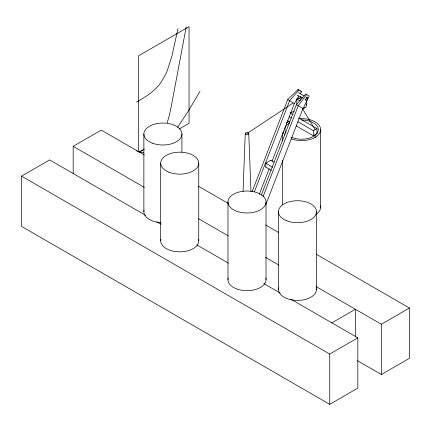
<?xml version="1.0" encoding="UTF-8"?>
<svg xmlns="http://www.w3.org/2000/svg" width="431" height="431" viewBox="0 0 431 431"><rect width="100%" height="100%" fill="white"/><g stroke="black" fill="none" stroke-linecap="round" stroke-linejoin="round"><path stroke-width="0.65" d="M271.487 170.385L265.803 167.104L265.808 163.16L270.797 160.273L274.208 162.245M270.797 160.763L270.797 160.273M272.634 167.347L265.808 163.16M243.046 191.359L245.239 133.54M186.246 26.808L171.048 107.481L169.141 116.165L167.153 122.792M177.955 28.71L171.98 55.804L167.341 70.425A43.1 24.885 -60 0 1 165.396 74.784L161.135 82.154A28.026 16.179 -60 0 1 157.918 86.292C152.014 93.053 144.169 97.643 136.487 102.088M252.054 191.86L287.703 99.674L297.983 89.519L301.517 91.561L300.154 93.834M254.403 191.741L289.589 100.757L298.925 90.063L297.983 89.519M259.236 194.435L269.138 168.785M272.063 161.21L294.346 103.505L298.785 96.108M261.364 195.022L296.372 104.674L305.719 93.985L309.253 96.021L303.009 108.504L265.814 204.65M263.012 196.708L298.252 105.762L306.662 94.529M200.032 91.248L188.622 110.568L177.674 127.242M306.603 98.322L307.281 97.185M247.006 133.54L292.843 103.187M143.771 149.46L139.989 151.669M265.803 167.104L266.116 166.921M290.823 299.168L357.822 337.845L357.822 388.115L329.742 404.326L21.55 226.394L21.55 176.123L49.63 159.912L145.759 215.414M73.178 173.795L73.178 146.319L101.258 130.108L144.369 154.998M139.073 152.197L144.412 149.115M179.188 129.036L189.042 123.347L189.042 26.674L138.615 55.788L138.615 151.787M296.792 104.614L296.792 99.06L298.699 97.961A1.379 0.797 -60 0 0 299.653 98.306A1.379 0.797 -60 0 0 300.606 96.856L300.725 96.792M302.363 109.28A2.381 1.374 -60 0 0 302.514 109.199L304.868 107.842A2.381 1.374 -60 0 0 306.549 104.927L306.549 101.08M297.832 121.741L313.294 130.668L316.963 128.551L316.963 133.642L313.294 135.76L296.113 125.841M331.859 322.857L355.408 309.259L355.408 336.74M21.55 176.123L329.742 354.056L357.822 337.845M316.122 286.577L381.37 324.252L409.45 308.041L409.45 358.306L381.37 374.517L357.482 360.725M290.553 112.906L294.066 111.15M298.446 92.611L304.054 95.849M306.296 97.147L307.416 97.794A1.379 0.797 -60 0 1 306.953 99.938A1.379 0.797 -60 0 1 305.778 99.211A1.379 0.797 -60 0 1 307.416 97.794M300.606 96.856L302.373 97.88M297.045 94.987L302.093 97.902M304.895 99.523L306.015 100.17M298.699 97.961L300.967 99.27M296.792 99.06L300.073 100.956M306.042 104.636L306.549 104.927M304.361 107.551L304.868 107.842M287.703 99.674L294.346 103.505M296.372 104.674L303.009 108.504M290.047 113.014L292.913 114.668M298.64 117.97L316.963 128.551M289.244 116.785L291.534 118.105M287.525 120.879L289.815 122.205M198.551 186.278L228.263 203.432M265.55 224.96L278.367 232.357M316.235 254.22L409.45 308.041M73.178 146.319L144.256 187.356M198.282 218.544L228.15 235.789M265.437 257.318L278.835 265.054M156.825 221.803L160.903 224.158M196.843 244.905L228.484 263.174M263.772 283.544L280.339 293.112M300.579 91.016L301.517 91.561M302.707 109.065L315.126 129.612M248.768 133.54L250.966 191.359M381.37 324.252L381.37 374.517M329.742 354.056L329.742 404.326M320.616 129.602L320.616 207.295M316.494 211.713L316.494 289.406M315.126 134.698L315.126 137.419M313.294 130.668L313.294 135.76M288.215 120.793L288.215 121.881M282.558 132.953L282.558 140.991M282.558 160.413L282.558 204.617M278.437 211.713L278.437 289.406M266.035 202.004A19.029 10.985 0 0 1 237.486 211.519A19.029 10.985 0 0 1 237.486 192.485A19.029 10.985 0 0 1 266.035 202.004L266.035 279.692M227.972 202.004L227.972 279.692M198.75 163.155L198.75 240.848M181.93 134.025L181.93 152.105M160.693 163.155L160.693 240.848M143.868 134.025L143.868 211.713M320.422 205.732A19.029 10.985 0 0 1 315.971 214.493M298.877 118.73A19.029 10.985 0 0 1 320.185 131.94A19.029 10.985 0 0 1 291.297 138.847M284.886 134.871A19.029 10.985 0 0 1 282.989 131.94M286.351 123.018A19.029 10.985 0 0 1 289.126 121.3M301.587 119.969A16.69 9.638 0 0 1 317.426 132.646A16.69 9.638 0 0 1 291.582 137.317M285.947 132.974A16.69 9.638 0 0 1 289.783 122.792M161.092 222.649A19.029 10.985 0 0 1 144.062 210.15M198.556 239.286A19.029 10.985 0 0 1 179.722 251.833A19.029 10.985 0 0 1 160.887 239.286M265.841 278.13A19.029 10.985 0 0 1 247.006 290.683A19.029 10.985 0 0 1 228.166 278.13M316.3 287.843A19.029 10.985 0 0 1 297.465 300.391A19.029 10.985 0 0 1 278.631 287.843M136.218 150.688A37.416 21.604 60 0 0 136.799 150.92L141.4 152.288A71.422 41.236 60 0 0 143.652 152.725M245.966 134.364A1.767 1.018 0 0 0 248.762 133.642A1.767 1.018 0 0 0 246.284 132.608A1.767 1.018 0 0 0 245.966 134.364M152.235 143.119A19.029 10.985 0 0 0 181.882 134.806A19.029 10.985 0 0 0 154.584 124.139A19.029 10.985 0 0 0 152.235 143.119M169.054 172.255A19.029 10.985 0 0 0 198.702 163.942A19.029 10.985 0 0 0 171.403 153.274A19.029 10.985 0 0 0 169.054 172.255M286.798 220.812A19.029 10.985 0 0 0 316.446 212.499A19.029 10.985 0 0 0 289.153 201.832A19.029 10.985 0 0 0 286.798 220.812"/></g></svg>
